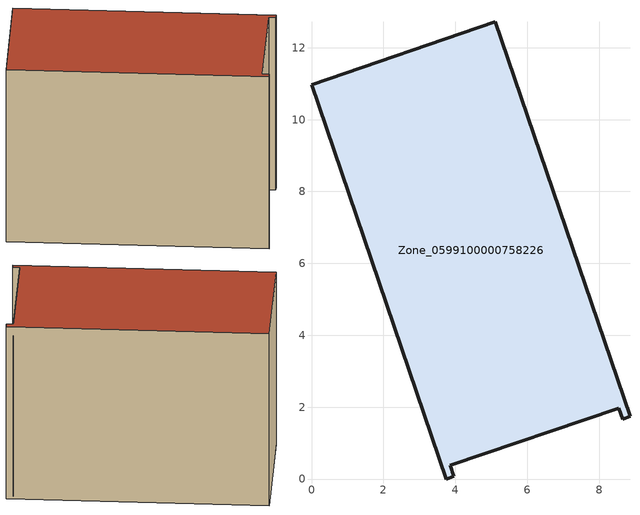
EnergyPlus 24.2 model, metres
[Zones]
Zone_0599100000758226
 floor ground (C_G): 0,10.97 5.11,12.72 8.86,1.75 8.66,1.67 8.55,1.97 3.86,0.38 3.96,0.08 3.76,0 z0
 wall outside (C_F): 5.11,12.72 0,10.97 3.76,0 3.96,0.08 3.86,0.38 8.55,1.97 8.66,1.67 8.86,1.75 5.11,12.72 z0:8.74
 roof outside (C_R): 8.86,1.75 5.11,12.72 0,10.97 3.76,0 3.96,0.08 3.86,0.38 8.55,1.97 8.66,1.67 z8.74
[BUILDING]
Pand.0599100000758226: North Axis=0; Terrain=City; Loads Convergence Tolerance Value=0.04; Temperature Convergence Tolerance Value=0.4; Solar Distribution=FullExterior; Maximum Number of Warmup Days=25; Minimum Number of Warmup Days=1
[Site:Location]
Rotterdam.The.Hague.AP_ZH_NLD Design_Conditions: Latitude=51.96; Longitude=4.45; Time Zone=1; Elevation=-4.5
[SITE:GROUNDTEMPERATURE:BUILDINGSURFACE]
18, 18, 18, 18, 18, 18, 18, 18, 18, 18, 18, 18
[MATERIAL] Thermal Absorptance=0.9; Solar Absorptance=0.7; Visible Absorptance=0.7
Name | Roughness | Thickness | Conductivity | Density | Specific Heat
G.TI.2006-2014 | MediumSmooth | 0.15 | 0.06 | 540 | 1210
F.TI.2006-2014 | Rough | 0.3 | 0.12 | 1920 | 840
R.TI.2006-2014 | MediumRough | 0.2 | 0.08 | 1500 | 1000
[CONSTRUCTION]
C_G: G.TI.2006-2014
C_F: F.TI.2006-2014
C_R: R.TI.2006-2014
[ZONE]
Zone_0599100000758226: Type=1; Multiplier=1; Ceiling Height=Autocalculate; Volume=Autocalculate; Floor Area=autocalculate; Part of Total Floor Area=Yes
[ZONEINFILTRATION:DESIGNFLOWRATE]
Infil_Zone_0599100000758226: Zone or ZoneList or Space or SpaceList=Zone_0599100000758226; Schedule=AlwaysOn; Design Flow Rate Calculation Method=Flow/Area; Flow Rate per Floor Area=0.0015; Constant Term Coefficient=1; Temperature Term Coefficient=0; Velocity Term Coefficient=0; Velocity Squared Term Coefficient=0
[HVACTEMPLATE:ZONE:IDEALLOADSAIRSYSTEM]
Zone_0599100000758226: Maximum Heating Supply Air Temperature=50; Minimum Cooling Supply Air Temperature=13; Maximum Heating Supply Air Humidity Ratio=0.0156; Minimum Cooling Supply Air Humidity Ratio=0.0077; Heating Limit=NoLimit; Cooling Limit=NoLimit; Dehumidification Control Type=ConstantSensibleHeatRatio; Cooling Sensible Heat Ratio=0.7; Dehumidification Setpoint=60; Humidification Control Type=None; Humidification Setpoint=30; Outdoor Air Method=None; Outdoor Air Flow Rate per Person=0.00944; Outdoor Air Flow Rate per Zone Floor Area=0; Outdoor Air Flow Rate per Zone=0; Demand Controlled Ventilation Type=None; Outdoor Air Economizer Type=NoEconomizer; Heat Recovery Type=None; Sensible Heat Recovery Effectiveness=0.7; Latent Heat Recovery Effectiveness=0.65
[ZONECONTROL:THERMOSTAT]
ThermostatControl_Zone_0599100000758226: Zone or ZoneList=Zone_0599100000758226; Control Type Schedule=DualSetpointControlType; Control 1=Thermostat_Zone_0599100000758226; Temperature Difference Between Cutout And Setpoint=0
[THERMOSTATSETPOINT:DUALSETPOINT]
Thermostat_Zone_0599100000758226: Heating Setpoint Temperature Schedule=HeatingSetpoint_Zone_0599100000758226; Cooling Setpoint Temperature Schedule=CoolingSetpoint_Zone_0599100000758226
[SCHEDULE:COMPACT]
HeatingSetpoint_Zone_0599100000758226: Through: 12/31, For: AllDays, Until: 24:00, 21
CoolingSetpoint_Zone_0599100000758226: Through: 12/31, For: AllDays, Until: 24:00, 24
DualSetpointControlType: Through: 12/31, For: AllDays, Until: 24:00, 4
AlwaysOn: Through: 12/31, For: AllDays, Until: 24:00, 1
